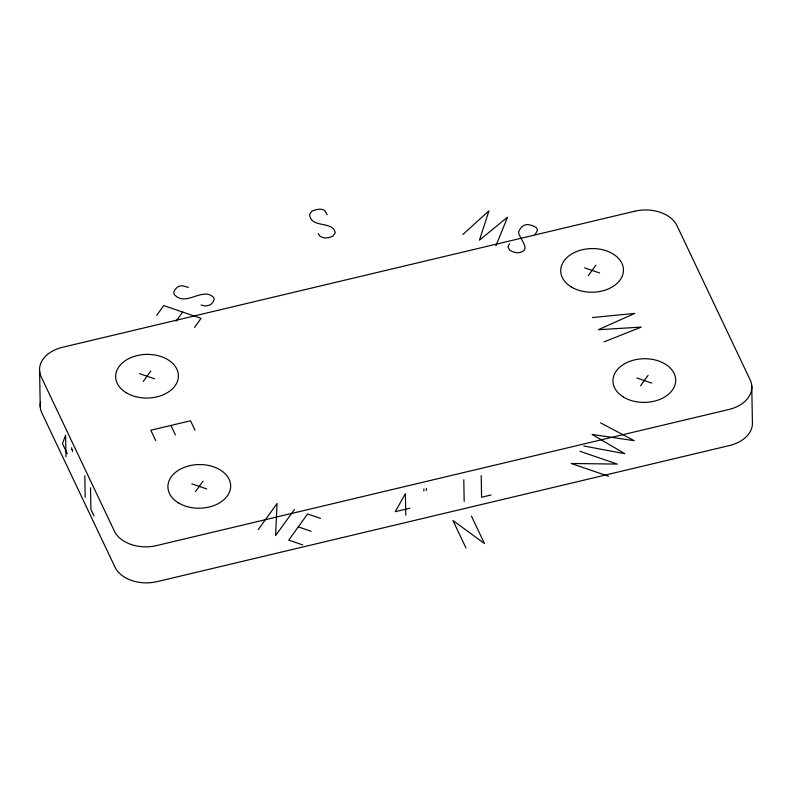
<?xml version="1.0" encoding="UTF-8"?>
<svg xmlns="http://www.w3.org/2000/svg" width="792" height="792" viewBox="0 0 792 792"><rect width="100%" height="100%" fill="white"/><g stroke="black" fill="none" stroke-linecap="round" stroke-linejoin="round"><path stroke-width="1.19" d="M495.911 245.837L507.523 217.196L479.427 240.194L488.961 210.84L462.894 234.521M156.677 315.365L163.736 305.583L201.069 318.374L194.565 327.393M176.131 321.077L182.635 312.058M143.263 381.457L150.807 370.993M195.515 491.614L203.059 481.16M258.202 529.65L277.061 503.504L275.586 535.61L294.456 509.454M509.513 243.758L507.969 246.738L509.484 250.064A15.424 10.732 -1 0 0 517.404 252.777C533.174 251.232 519.839 239.847 518.503 232.264C519.978 228.264 523.156 224.235 527.858 224.591A15.424 10.732 -1 0 1 535.778 227.304A6.712 4.673 -1 0 1 537.332 230.62L534.986 234.67M588.317 275.636L595.861 265.172M640.56 385.793L648.103 375.329M604.068 341.887L641.273 327.086L598.307 329.729L634.778 313.404L592.515 317.533M409.86 508.226L395.228 511.711L405.375 493.634L405.752 515.245M491.08 494.98L481.585 497.237L481.209 475.626M583.793 445.995L624.848 453.717L592.129 434.432L634.243 440.698L600.504 422.839M584.615 267.844L599.554 272.963M636.867 378.002L651.796 383.12M188.357 287.397L182.576 285.813A6.712 4.673 -1 0 0 177.774 286.942A15.424 10.732 -1 0 0 173.775 292.486L174.121 294.248C185.407 307.86 202.653 286.051 213.81 297.624L214.147 299.406A15.424 10.732 -1 0 1 210.147 304.95L205.336 306.049L201.089 305.009M579.972 451.292L617.305 464.092L571.19 463.478L608.523 476.269M139.57 373.666L154.509 378.784M320.483 518.374L307.603 513.968L288.743 540.124L302.702 544.906M191.822 483.833L206.752 488.941M298.297 526.878L311.167 531.293M471.428 516.067L484.496 543.609L452.925 520.473L465.983 548.005M327.215 214.721L324.779 210.741A6.712 4.673 -1 0 0 320.295 209.187A15.424 10.732 -1 0 0 311.87 211.187L309.632 214.335C310.622 228.928 332.917 220.255 335.263 232.838L333.016 236.016A15.424 10.732 -1 0 1 324.591 238.016L320.117 236.432L318.196 233.6M195.04 430.274L190.535 420.78L150.797 430.224L155.687 440.53M170.914 425.443L175.418 434.937M67.261 453.727L62.459 443.589L65.607 435.214L65.984 456.816M94.03 515.988L90.912 509.404L90.535 487.793M751.766 385.872L752.4 421.918A33.462 23.285 -1 0 1 729.442 445.55L157.232 581.615A33.462 23.285 -1 0 1 114.998 567.141L41.847 412.919A33.462 23.285 -1 0 1 40.57 402.079M463.795 479.774L464.181 501.376M426.353 488.347L426.393 490.476M423.849 488.941L423.888 491.07M84.813 475.735L85.189 497.336M72.498 449.46L72.537 451.588M71.676 447.728L71.716 449.856M39.6 370.913L40.234 406.959M634.768 211.216L62.558 347.282A33.462 23.285 -1 0 0 41.224 376.873L114.365 531.095A33.462 23.285 -1 0 0 156.608 545.569L728.808 409.504A33.462 23.285 -1 0 0 750.153 379.913L677.002 225.69A33.462 23.285 -1 0 0 634.768 211.216M623.423 397.03A31.373 21.829 -1 0 0 675.041 384.754A31.373 21.829 -1 0 0 634.541 359.905A31.373 21.829 -1 0 0 623.423 397.03M126.126 392.693A31.373 21.829 -1 0 0 177.745 380.417A31.373 21.829 -1 0 0 137.244 355.568A31.373 21.829 -1 0 0 126.126 392.693M178.368 502.851A31.373 21.829 -1 0 0 229.997 490.575A31.373 21.829 -1 0 0 189.486 465.736A31.373 21.829 -1 0 0 178.368 502.851M571.171 286.862A31.373 21.829 -1 0 0 622.799 274.586A31.373 21.829 -1 0 0 582.288 249.747A31.373 21.829 -1 0 0 571.171 286.862"/></g></svg>
